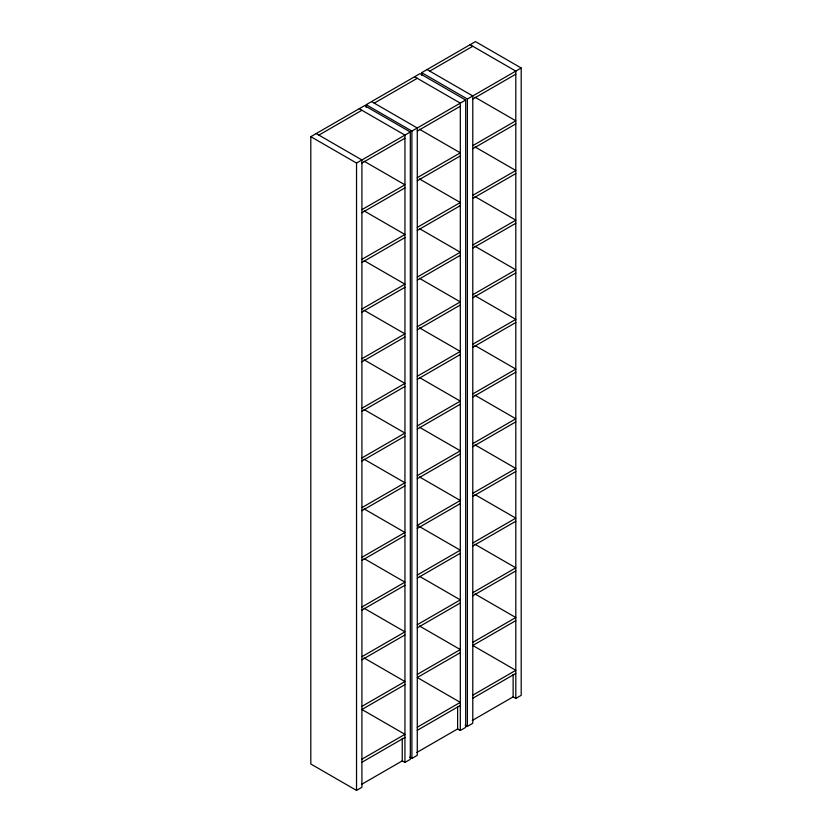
<?xml version="1.0" encoding="UTF-8"?>
<svg xmlns="http://www.w3.org/2000/svg" width="832" height="832" viewBox="0 0 832 832"><rect width="100%" height="100%" fill="white"/><g stroke="black" fill="none" stroke-linecap="round" stroke-linejoin="round"><path stroke-width="1.25" d="M316.191 133.557L361.91 159.962L361.91 787.29L356.533 790.4L310.804 764.005L310.804 136.666L364.603 105.612L410.322 132.007L410.322 759.346L404.945 762.445L402.251 760.895L361.431 784.472M366.174 107.297L366.174 104.697L419.973 73.642L465.691 100.038L465.691 727.376L460.314 730.486L457.621 728.926L416.801 752.502M421.678 75.254L421.678 72.654L475.467 41.6L521.196 67.995L521.196 695.334L515.809 698.443L513.126 696.883L472.295 720.46M318.874 135.117L361.91 110.271M374.244 103.147L417.279 78.302M429.749 71.105L472.784 46.259M310.804 136.666L356.533 163.062L410.322 132.007M366.174 104.697L411.902 131.092L465.691 100.038M421.678 72.654L467.397 99.05L521.196 67.995M361.91 163.062L404.945 138.216M417.279 131.092L460.314 106.257M472.784 99.05L515.809 74.204M361.91 209.654L404.945 184.808L364.114 161.231M417.279 177.684L460.314 152.838L419.484 129.262M472.784 145.642L515.809 120.796L474.989 97.219M361.91 212.753L404.945 187.907M417.279 180.783L460.314 155.938M472.784 148.741L515.809 123.895M361.91 259.334L404.945 234.499L364.114 210.922M417.279 227.375L460.314 202.53L419.484 178.953M472.784 195.322L515.809 170.487L474.989 146.91M361.91 262.444L404.945 237.598M417.279 230.474L460.314 205.629M472.784 198.432L515.809 173.586M361.91 309.026L404.945 284.18L364.114 260.614M417.279 277.066L460.314 252.221L419.484 228.644M472.784 245.014L515.809 220.168L474.989 196.602M361.91 312.135L404.945 287.29M417.279 280.166L460.314 255.32M472.784 248.123L515.809 223.278M361.91 358.717L404.945 333.871L364.114 310.305M417.279 326.747L460.314 301.902L419.484 278.335M472.784 294.705L515.809 269.859L474.989 246.293M361.91 361.826L404.945 336.981M417.279 329.857L460.314 305.011M472.784 297.814L515.809 272.969M361.91 408.242L404.945 383.396L364.114 359.83M417.279 376.272L460.314 351.426L419.484 327.86M472.784 344.23L515.809 319.384L474.989 295.818M361.91 411.351L404.945 386.506M417.279 379.382L460.314 354.536M472.784 347.339L515.809 322.494M361.91 457.933L404.945 433.087L364.114 409.521M417.279 425.963L460.314 401.118L419.484 377.551M472.784 393.921L515.809 369.075L474.989 345.509M361.91 461.032L404.945 436.197M417.279 429.073L460.314 404.227M472.784 397.02L515.809 372.185M361.91 507.624L404.945 482.778L364.114 459.202M417.279 475.654L460.314 450.809L419.484 427.242M472.784 443.612L515.809 418.766L474.989 395.19M361.91 510.723L404.945 485.878M417.279 478.764L460.314 453.918M472.784 446.711L515.809 421.866M361.91 557.315L404.945 532.47L364.114 508.893M417.279 525.346L460.314 500.5L419.484 476.923M472.784 493.303L515.809 468.458L474.989 444.881M361.91 560.414L404.945 535.569M417.279 528.445L460.314 503.599M472.784 496.402L515.809 471.557M361.91 606.996L404.945 582.161L364.114 558.584M417.279 575.037L460.314 550.191L418.382 525.98M472.784 542.994L515.809 518.149L474.989 494.572M361.91 610.106L404.945 585.26M417.279 578.136L460.314 553.29M472.784 546.094L515.809 521.248M361.91 656.687L404.945 631.842L364.114 608.275M417.279 624.728L460.314 599.882L419.484 576.306M472.784 592.675L515.809 567.83L474.989 544.263M361.91 659.797L404.945 634.951M417.279 627.827L460.314 602.982M472.784 595.785L515.809 570.939M361.91 706.378L404.945 681.533L364.114 657.966M417.279 674.409L460.314 649.574L419.484 625.997M472.784 642.366L515.809 617.521L474.989 593.954M404.945 684.642L361.91 709.488L404.945 734.334L361.91 759.179M460.314 652.673L417.279 677.518L460.314 702.364L417.279 727.21M515.809 620.63L472.784 645.476L515.809 670.322L472.784 695.167M361.91 762.278L404.945 737.433M417.279 730.319L460.314 705.474M472.784 698.266L515.809 673.421M409.666 757.141L411.902 758.43L417.279 755.331L417.279 127.993L371.561 101.598M465.171 725.098L467.397 726.388L472.784 723.278L472.784 95.95L427.055 69.555M470.09 44.71L515.809 71.105L515.809 698.443M414.586 76.752L460.314 103.147L460.314 730.486M359.216 108.722L404.945 135.117L404.945 762.445M513.126 674.378L513.126 696.883M467.397 99.05L467.397 726.388M457.621 706.42L457.621 728.926M411.902 131.092L411.902 758.43M402.251 738.39L402.251 760.895M356.533 163.062L356.533 790.4"/></g></svg>
